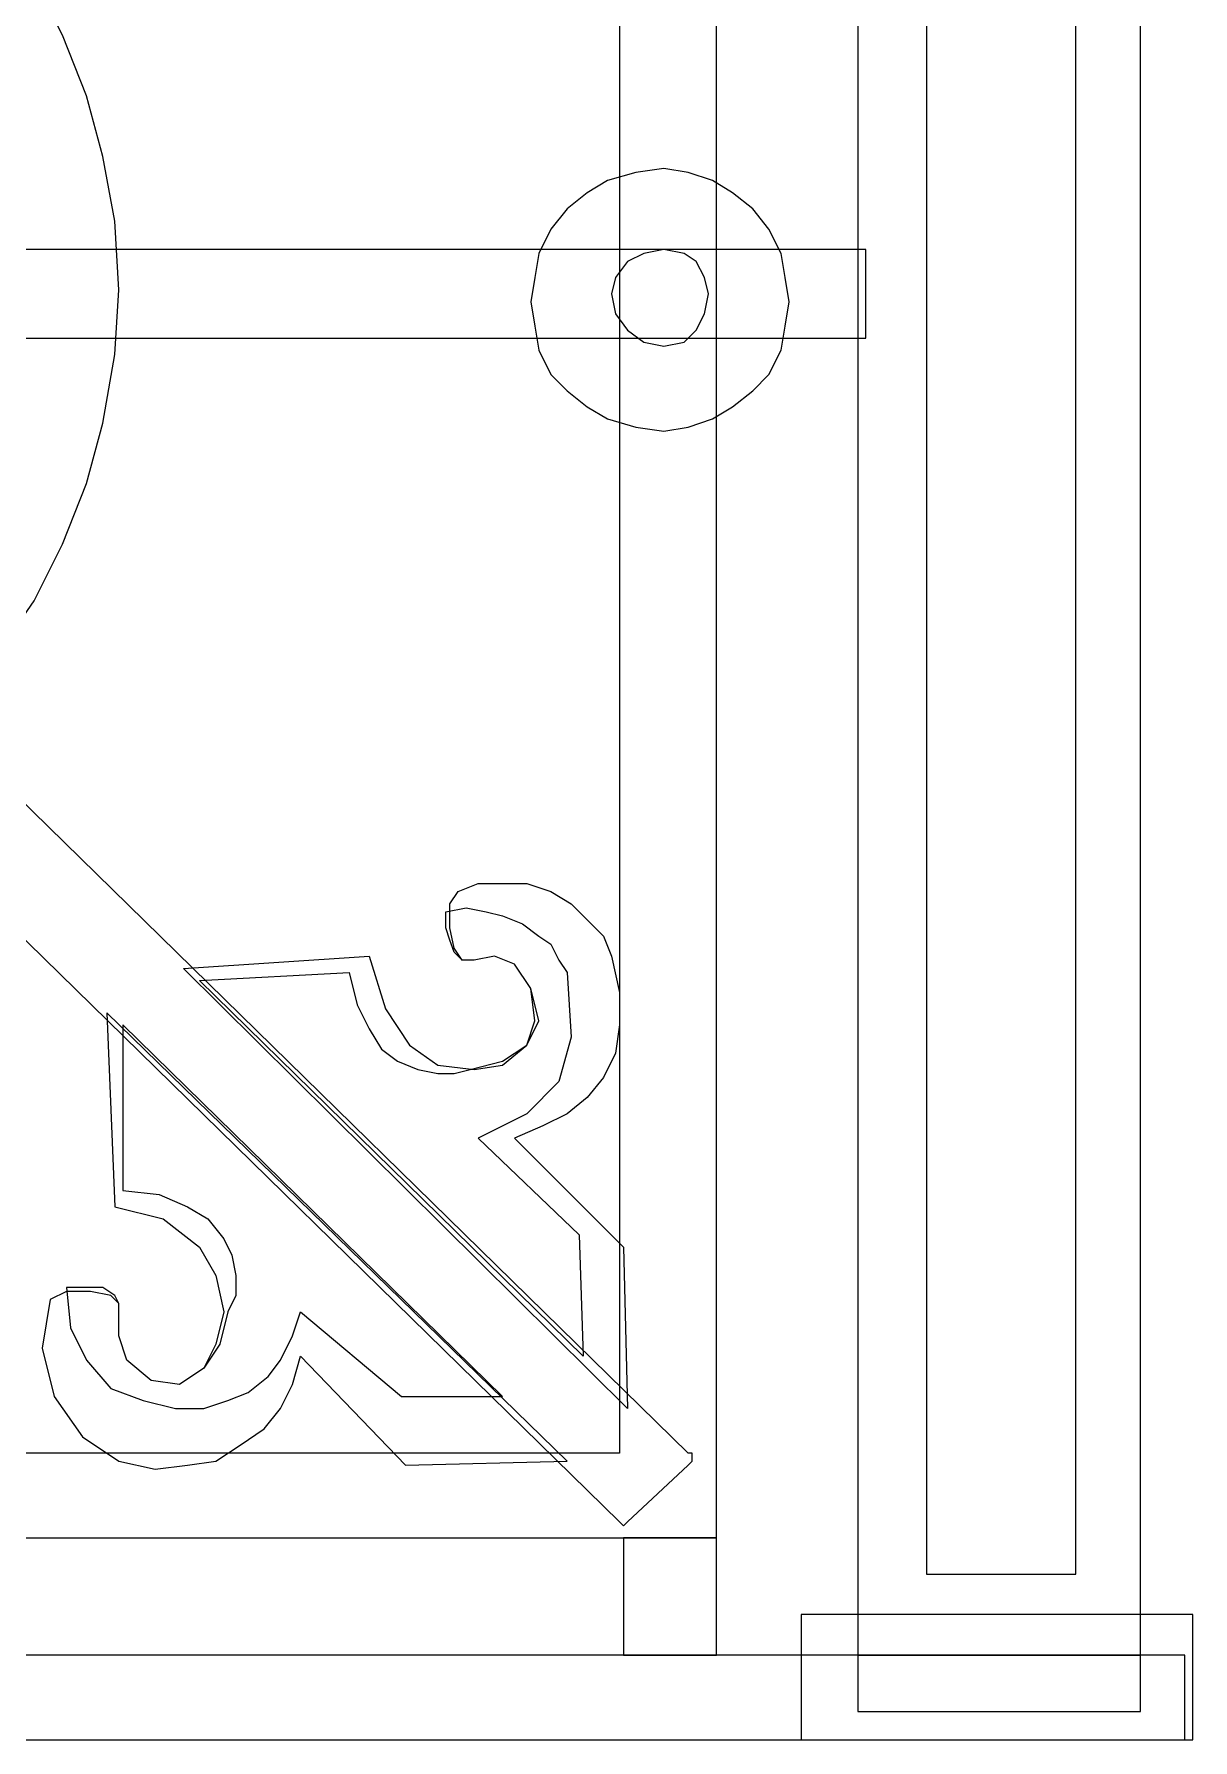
# Model space of a CAD drawing. Header units: centimetres. Extents: x -57 to 52, y -31 to 17.
# Drawn here: x 33.56 to 52.45, y -30.92 to -3.14 of the extents above; entities that cross this region are included whole.
import ezdxf

# ---------------------------------------------------------------- set-up
doc = ezdxf.new("R2010")
doc.units = ezdxf.units.CM
doc.header["$MEASUREMENT"] = 0
doc.layers.add('layer 1', color=7, linetype='Continuous')

msp = doc.modelspace()

# ---------------------------------------------------------------- linework, layer by layer
at = {"layer": 'layer 1', "color": 29}
for points, knots in [([(46.98593, 14.93916), (46.98593, 14.93916), (51.59167, 14.93916), (51.59167, 14.93916), (51.59167, 14.93916), (51.59167, 14.93916), (51.59167, -29.53912), (51.59167, -29.53912), (51.59167, -29.53912), (51.59167, -29.53912), (46.98593, -29.53912), (46.98593, -29.53912), (46.98593, -29.53912), (46.98593, -29.53912), (46.98593, 14.93916), (46.98593, 14.93916)], [0, 0, 0, 0, 0.25, 0.25, 0.25, 0.25, 0.5, 0.5, 0.5, 0.5, 0.75, 0.75, 0.75, 0.75, 1, 1, 1, 1]), ([(2.96823, 12.10992), (2.96823, 12.10992), (3.82358, 13.03106), (3.82358, 13.03106), (3.82358, 13.03106), (3.82358, 13.03106), (3.88938, 13.09686), (3.88938, 13.09686), (3.88938, 13.09686), (3.88938, 13.09686), (3.95517, 13.09686), (3.95517, 13.09686), (3.95517, 13.09686), (3.95517, 13.09686), (4.02097, 13.09686), (4.02097, 13.09686), (4.02097, 13.09686), (4.02097, 13.09686), (4.08677, 13.03106), (4.08677, 13.03106), (4.08677, 13.03106), (4.08677, 13.03106), (44.22249, -26.24931), (44.22249, -26.24931), (44.22249, -26.24931), (44.22249, -26.24931), (44.28828, -26.24931), (44.28828, -26.24931), (44.28828, -26.24931), (44.28828, -26.24931), (44.28828, -26.3151), (44.28828, -26.3151), (44.28828, -26.3151), (44.28828, -26.3151), (44.28828, -26.3809), (44.28828, -26.3809), (44.28828, -26.3809), (44.28828, -26.3809), (44.22249, -26.4467), (44.22249, -26.4467), (44.22249, -26.4467), (44.22249, -26.4467), (43.23554, -27.36784), (43.23554, -27.36784), (43.23554, -27.36784), (43.23554, -27.36784), (43.16975, -27.43364), (43.16975, -27.43364), (43.16975, -27.43364), (43.16975, -27.43364), (43.16975, -27.43364), (43.16975, -27.43364), (43.16975, -27.43364), (43.16975, -27.43364), (43.16975, -27.43364), (43.16975, -27.43364), (43.16975, -27.43364), (43.16975, -27.43364), (43.10395, -27.36784), (43.10395, -27.36784), (43.10395, -27.36784), (43.10395, -27.36784), (2.96823, 11.91253), (2.96823, 11.91253), (2.96823, 11.91253), (2.96823, 11.91253), (2.90243, 11.91253), (2.90243, 11.91253), (2.90243, 11.91253), (2.90243, 11.91253), (2.90243, 11.97832), (2.90243, 11.97832), (2.90243, 11.97832), (2.90243, 11.97832), (2.90243, 12.04412), (2.90243, 12.04412), (2.90243, 12.04412), (2.90243, 12.04412), (2.96823, 12.10992), (2.96823, 12.10992)], [0, 0, 0, 0, 0.05, 0.05, 0.05, 0.05, 0.1, 0.1, 0.1, 0.1, 0.15, 0.15, 0.15, 0.15, 0.2, 0.2, 0.2, 0.2, 0.25, 0.25, 0.25, 0.25, 0.3, 0.3, 0.3, 0.3, 0.35, 0.35, 0.35, 0.35, 0.4, 0.4, 0.4, 0.4, 0.45, 0.45, 0.45, 0.45, 0.5, 0.5, 0.5, 0.5, 0.55, 0.55, 0.55, 0.55, 0.6, 0.6, 0.6, 0.6, 0.65, 0.65, 0.65, 0.65, 0.7, 0.7, 0.7, 0.7, 0.75, 0.75, 0.75, 0.75, 0.8, 0.8, 0.8, 0.8, 0.85, 0.85, 0.85, 0.85, 0.9, 0.9, 0.9, 0.9, 0.95, 0.95, 0.95, 0.95, 1, 1, 1, 1]), ([(44.22249, 12.10992), (44.22249, 12.10992), (43.23554, 13.03106), (43.23554, 13.03106), (43.23554, 13.03106), (43.23554, 13.03106), (43.16975, 13.09686), (43.16975, 13.09686), (43.16975, 13.09686), (43.16975, 13.09686), (43.16975, 13.09686), (43.16975, 13.09686), (43.16975, 13.09686), (43.16975, 13.09686), (43.16975, 13.09686), (43.16975, 13.09686), (43.16975, 13.09686), (43.16975, 13.09686), (43.10395, 13.03106), (43.10395, 13.03106), (43.10395, 13.03106), (43.10395, 13.03106), (2.96823, -26.24931), (2.96823, -26.24931), (2.96823, -26.24931), (2.96823, -26.24931), (2.90243, -26.24931), (2.90243, -26.24931), (2.90243, -26.24931), (2.90243, -26.24931), (2.90243, -26.3151), (2.90243, -26.3151), (2.90243, -26.3151), (2.90243, -26.3151), (2.90243, -26.3809), (2.90243, -26.3809), (2.90243, -26.3809), (2.90243, -26.3809), (2.96823, -26.4467), (2.96823, -26.4467), (2.96823, -26.4467), (2.96823, -26.4467), (3.82358, -27.36784), (3.82358, -27.36784), (3.82358, -27.36784), (3.82358, -27.36784), (3.88938, -27.43364), (3.88938, -27.43364), (3.88938, -27.43364), (3.88938, -27.43364), (3.95517, -27.43364), (3.95517, -27.43364), (3.95517, -27.43364), (3.95517, -27.43364), (4.02097, -27.43364), (4.02097, -27.43364), (4.02097, -27.43364), (4.02097, -27.43364), (4.08677, -27.36784), (4.08677, -27.36784), (4.08677, -27.36784), (4.08677, -27.36784), (44.22249, 11.91253), (44.22249, 11.91253), (44.22249, 11.91253), (44.22249, 11.91253), (44.28828, 11.91253), (44.28828, 11.91253), (44.28828, 11.91253), (44.28828, 11.91253), (44.28828, 11.97832), (44.28828, 11.97832), (44.28828, 11.97832), (44.28828, 11.97832), (44.28828, 12.04412), (44.28828, 12.04412), (44.28828, 12.04412), (44.28828, 12.04412), (44.22249, 12.10992), (44.22249, 12.10992)], [0, 0, 0, 0, 0.05, 0.05, 0.05, 0.05, 0.1, 0.1, 0.1, 0.1, 0.15, 0.15, 0.15, 0.15, 0.2, 0.2, 0.2, 0.2, 0.25, 0.25, 0.25, 0.25, 0.3, 0.3, 0.3, 0.3, 0.35, 0.35, 0.35, 0.35, 0.4, 0.4, 0.4, 0.4, 0.45, 0.45, 0.45, 0.45, 0.5, 0.5, 0.5, 0.5, 0.55, 0.55, 0.55, 0.55, 0.6, 0.6, 0.6, 0.6, 0.65, 0.65, 0.65, 0.65, 0.7, 0.7, 0.7, 0.7, 0.75, 0.75, 0.75, 0.75, 0.8, 0.8, 0.8, 0.8, 0.85, 0.85, 0.85, 0.85, 0.9, 0.9, 0.9, 0.9, 0.95, 0.95, 0.95, 0.95, 1, 1, 1, 1]), ([(23.62826, 13.09686), (23.62826, 13.09686), (44.68306, 13.09686), (44.68306, 13.09686), (44.68306, 13.09686), (44.68306, 13.09686), (44.68306, -27.63103), (44.68306, -27.63103), (44.68306, -27.63103), (44.68306, -27.63103), (23.62826, -27.63103), (23.62826, -27.63103), (23.62826, -27.63103), (23.62826, -27.63103), (23.62826, -26.24931), (23.62826, -26.24931), (23.62826, -26.24931), (23.62826, -26.24931), (43.10395, -26.24931), (43.10395, -26.24931), (43.10395, -26.24931), (43.10395, -26.24931), (43.10395, 11.71514), (43.10395, 11.71514), (43.10395, 11.71514), (43.10395, 11.71514), (23.62826, 11.71514), (23.62826, 11.71514), (23.62826, 11.71514), (23.62826, 11.71514), (23.62826, 13.09686), (23.62826, 13.09686)], [0, 0, 0, 0, 0.125, 0.125, 0.125, 0.125, 0.25, 0.25, 0.25, 0.25, 0.375, 0.375, 0.375, 0.375, 0.5, 0.5, 0.5, 0.5, 0.625, 0.625, 0.625, 0.625, 0.75, 0.75, 0.75, 0.75, 0.875, 0.875, 0.875, 0.875, 1, 1, 1, 1]), ([(23.62826, 3.35901), (23.62826, 3.35901), (24.74679, 3.29322), (24.74679, 3.29322), (24.74679, 3.29322), (24.74679, 3.29322), (25.86533, 3.16162), (25.86533, 3.16162), (25.86533, 3.16162), (25.86533, 3.16162), (26.98387, 2.89844), (26.98387, 2.89844), (26.98387, 2.89844), (26.98387, 2.89844), (28.03661, 2.50366), (28.03661, 2.50366), (28.03661, 2.50366), (28.03661, 2.50366), (29.02355, 2.10888), (29.02355, 2.10888), (29.02355, 2.10888), (29.02355, 2.10888), (29.9447, 1.51672), (29.9447, 1.51672), (29.9447, 1.51672), (29.9447, 1.51672), (30.80005, 0.92455), (30.80005, 0.92455), (30.80005, 0.92455), (30.80005, 0.92455), (31.5896, 0.26659), (31.5896, 0.26659), (31.5896, 0.26659), (31.5896, 0.26659), (32.31336, -0.52297), (32.31336, -0.52297), (32.31336, -0.52297), (32.31336, -0.52297), (32.97133, -1.31252), (32.97133, -1.31252), (32.97133, -1.31252), (32.97133, -1.31252), (33.56349, -2.23367), (33.56349, -2.23367), (33.56349, -2.23367), (33.56349, -2.23367), (34.02407, -3.15482), (34.02407, -3.15482), (34.02407, -3.15482), (34.02407, -3.15482), (34.41884, -4.14176), (34.41884, -4.14176), (34.41884, -4.14176), (34.41884, -4.14176), (34.68203, -5.12871), (34.68203, -5.12871), (34.68203, -5.12871), (34.68203, -5.12871), (34.87942, -6.18145), (34.87942, -6.18145), (34.87942, -6.18145), (34.87942, -6.18145), (34.94521, -7.29998), (34.94521, -7.29998), (34.94521, -7.29998), (34.94521, -7.29998), (34.87942, -8.35272), (34.87942, -8.35272), (34.87942, -8.35272), (34.87942, -8.35272), (34.68203, -9.47126), (34.68203, -9.47126), (34.68203, -9.47126), (34.68203, -9.47126), (34.41884, -10.4582), (34.41884, -10.4582), (34.41884, -10.4582), (34.41884, -10.4582), (34.02407, -11.44515), (34.02407, -11.44515), (34.02407, -11.44515), (34.02407, -11.44515), (33.56349, -12.36629), (33.56349, -12.36629), (33.56349, -12.36629), (33.56349, -12.36629), (32.97133, -13.22165), (32.97133, -13.22165), (32.97133, -13.22165), (32.97133, -13.22165), (32.31336, -14.077), (32.31336, -14.077), (32.31336, -14.077), (32.31336, -14.077), (31.5896, -14.80076), (31.5896, -14.80076), (31.5896, -14.80076), (31.5896, -14.80076), (30.80005, -15.52452), (30.80005, -15.52452), (30.80005, -15.52452), (30.80005, -15.52452), (29.9447, -16.11668), (29.9447, -16.11668), (29.9447, -16.11668), (29.9447, -16.11668), (29.02355, -16.64305), (29.02355, -16.64305), (29.02355, -16.64305), (29.02355, -16.64305), (28.03661, -17.10363), (28.03661, -17.10363), (28.03661, -17.10363), (28.03661, -17.10363), (26.98387, -17.4984), (26.98387, -17.4984), (26.98387, -17.4984), (26.98387, -17.4984), (25.86533, -17.76159), (25.86533, -17.76159), (25.86533, -17.76159), (25.86533, -17.76159), (24.74679, -17.89318), (24.74679, -17.89318), (24.74679, -17.89318), (24.74679, -17.89318), (23.62826, -17.95898), (23.62826, -17.95898), (23.62826, -17.95898), (23.62826, -17.95898), (23.62826, -16.44566), (23.62826, -16.44566), (23.62826, -16.44566), (23.62826, -16.44566), (25.60214, -16.24827), (25.60214, -16.24827), (25.60214, -16.24827), (25.60214, -16.24827), (27.37864, -15.7219), (27.37864, -15.7219), (27.37864, -15.7219), (27.37864, -15.7219), (29.02355, -14.86655), (29.02355, -14.86655), (29.02355, -14.86655), (29.02355, -14.86655), (30.47107, -13.74802), (30.47107, -13.74802), (30.47107, -13.74802), (30.47107, -13.74802), (31.7212, -12.43209), (31.7212, -12.43209), (31.7212, -12.43209), (31.7212, -12.43209), (32.57655, -10.85298), (32.57655, -10.85298), (32.57655, -10.85298), (32.57655, -10.85298), (33.16871, -9.14228), (33.16871, -9.14228), (33.16871, -9.14228), (33.16871, -9.14228), (33.3661, -7.29998), (33.3661, -7.29998), (33.3661, -7.29998), (33.3661, -7.29998), (33.16871, -5.45769), (33.16871, -5.45769), (33.16871, -5.45769), (33.16871, -5.45769), (32.57655, -3.68119), (32.57655, -3.68119), (32.57655, -3.68119), (32.57655, -3.68119), (31.7212, -2.16787), (31.7212, -2.16787), (31.7212, -2.16787), (31.7212, -2.16787), (30.47107, -0.78615), (30.47107, -0.78615), (30.47107, -0.78615), (30.47107, -0.78615), (29.02355, 0.39818), (29.02355, 0.39818), (29.02355, 0.39818), (29.02355, 0.39818), (27.37864, 1.25353), (27.37864, 1.25353), (27.37864, 1.25353), (27.37864, 1.25353), (25.60214, 1.7799), (25.60214, 1.7799), (25.60214, 1.7799), (25.60214, 1.7799), (23.62826, 1.97729), (23.62826, 1.97729), (23.62826, 1.97729), (23.62826, 1.97729), (23.62826, 3.35901), (23.62826, 3.35901)], [0, 0, 0, 0, 0.02, 0.02, 0.02, 0.02, 0.04, 0.04, 0.04, 0.04, 0.06, 0.06, 0.06, 0.06, 0.08, 0.08, 0.08, 0.08, 0.1, 0.1, 0.1, 0.1, 0.12, 0.12, 0.12, 0.12, 0.14, 0.14, 0.14, 0.14, 0.16, 0.16, 0.16, 0.16, 0.18, 0.18, 0.18, 0.18, 0.2, 0.2, 0.2, 0.2, 0.22, 0.22, 0.22, 0.22, 0.24, 0.24, 0.24, 0.24, 0.26, 0.26, 0.26, 0.26, 0.28, 0.28, 0.28, 0.28, 0.3, 0.3, 0.3, 0.3, 0.32, 0.32, 0.32, 0.32, 0.34, 0.34, 0.34, 0.34, 0.36, 0.36, 0.36, 0.36, 0.38, 0.38, 0.38, 0.38, 0.4, 0.4, 0.4, 0.4, 0.42, 0.42, 0.42, 0.42, 0.44, 0.44, 0.44, 0.44, 0.46, 0.46, 0.46, 0.46, 0.48, 0.48, 0.48, 0.48, 0.5, 0.5, 0.5, 0.5, 0.52, 0.52, 0.52, 0.52, 0.54, 0.54, 0.54, 0.54, 0.56, 0.56, 0.56, 0.56, 0.58, 0.58, 0.58, 0.58, 0.6, 0.6, 0.6, 0.6, 0.62, 0.62, 0.62, 0.62, 0.64, 0.64, 0.64, 0.64, 0.66, 0.66, 0.66, 0.66, 0.68, 0.68, 0.68, 0.68, 0.7, 0.7, 0.7, 0.7, 0.72, 0.72, 0.72, 0.72, 0.74, 0.74, 0.74, 0.74, 0.76, 0.76, 0.76, 0.76, 0.78, 0.78, 0.78, 0.78, 0.8, 0.8, 0.8, 0.8, 0.82, 0.82, 0.82, 0.82, 0.84, 0.84, 0.84, 0.84, 0.86, 0.86, 0.86, 0.86, 0.88, 0.88, 0.88, 0.88, 0.9, 0.9, 0.9, 0.9, 0.92, 0.92, 0.92, 0.92, 0.94, 0.94, 0.94, 0.94, 0.96, 0.96, 0.96, 0.96, 0.98, 0.98, 0.98, 0.98, 1, 1, 1, 1]), ([(43.82771, -5.32609), (43.82771, -5.32609), (44.22249, -5.39189), (44.22249, -5.39189), (44.22249, -5.39189), (44.22249, -5.39189), (44.61726, -5.52348), (44.61726, -5.52348), (44.61726, -5.52348), (44.61726, -5.52348), (44.94625, -5.72087), (44.94625, -5.72087), (44.94625, -5.72087), (44.94625, -5.72087), (45.27523, -5.98406), (45.27523, -5.98406), (45.27523, -5.98406), (45.27523, -5.98406), (45.53841, -6.31304), (45.53841, -6.31304), (45.53841, -6.31304), (45.53841, -6.31304), (45.7358, -6.70782), (45.7358, -6.70782), (45.7358, -6.70782), (45.7358, -6.70782), (45.8016, -7.10259), (45.8016, -7.10259), (45.8016, -7.10259), (45.8016, -7.10259), (45.86739, -7.49737), (45.86739, -7.49737), (45.86739, -7.49737), (45.86739, -7.49737), (45.8016, -7.89215), (45.8016, -7.89215), (45.8016, -7.89215), (45.8016, -7.89215), (45.7358, -8.28693), (45.7358, -8.28693), (45.7358, -8.28693), (45.7358, -8.28693), (45.53841, -8.6817), (45.53841, -8.6817), (45.53841, -8.6817), (45.53841, -8.6817), (45.27523, -8.94489), (45.27523, -8.94489), (45.27523, -8.94489), (45.27523, -8.94489), (44.94625, -9.20807), (44.94625, -9.20807), (44.94625, -9.20807), (44.94625, -9.20807), (44.61726, -9.40546), (44.61726, -9.40546), (44.61726, -9.40546), (44.61726, -9.40546), (44.22249, -9.53706), (44.22249, -9.53706), (44.22249, -9.53706), (44.22249, -9.53706), (43.82771, -9.60285), (43.82771, -9.60285), (43.82771, -9.60285), (43.82771, -9.60285), (43.36714, -9.53706), (43.36714, -9.53706), (43.36714, -9.53706), (43.36714, -9.53706), (42.90656, -9.40546), (42.90656, -9.40546), (42.90656, -9.40546), (42.90656, -9.40546), (42.57758, -9.20807), (42.57758, -9.20807), (42.57758, -9.20807), (42.57758, -9.20807), (42.2486, -8.94489), (42.2486, -8.94489), (42.2486, -8.94489), (42.2486, -8.94489), (41.98541, -8.6817), (41.98541, -8.6817), (41.98541, -8.6817), (41.98541, -8.6817), (41.78803, -8.28693), (41.78803, -8.28693), (41.78803, -8.28693), (41.78803, -8.28693), (41.72223, -7.89215), (41.72223, -7.89215), (41.72223, -7.89215), (41.72223, -7.89215), (41.65643, -7.49737), (41.65643, -7.49737), (41.65643, -7.49737), (41.65643, -7.49737), (41.72223, -7.10259), (41.72223, -7.10259), (41.72223, -7.10259), (41.72223, -7.10259), (41.78803, -6.70782), (41.78803, -6.70782), (41.78803, -6.70782), (41.78803, -6.70782), (41.98541, -6.31304), (41.98541, -6.31304), (41.98541, -6.31304), (41.98541, -6.31304), (42.2486, -5.98406), (42.2486, -5.98406), (42.2486, -5.98406), (42.2486, -5.98406), (42.57758, -5.72087), (42.57758, -5.72087), (42.57758, -5.72087), (42.57758, -5.72087), (42.90656, -5.52348), (42.90656, -5.52348), (42.90656, -5.52348), (42.90656, -5.52348), (43.36714, -5.39189), (43.36714, -5.39189), (43.36714, -5.39189), (43.36714, -5.39189), (43.82771, -5.32609), (43.82771, -5.32609)], [0, 0, 0, 0, 0.03125, 0.03125, 0.03125, 0.03125, 0.0625, 0.0625, 0.0625, 0.0625, 0.09375, 0.09375, 0.09375, 0.09375, 0.125, 0.125, 0.125, 0.125, 0.15625, 0.15625, 0.15625, 0.15625, 0.1875, 0.1875, 0.1875, 0.1875, 0.21875, 0.21875, 0.21875, 0.21875, 0.25, 0.25, 0.25, 0.25, 0.28125, 0.28125, 0.28125, 0.28125, 0.3125, 0.3125, 0.3125, 0.3125, 0.34375, 0.34375, 0.34375, 0.34375, 0.375, 0.375, 0.375, 0.375, 0.40625, 0.40625, 0.40625, 0.40625, 0.4375, 0.4375, 0.4375, 0.4375, 0.46875, 0.46875, 0.46875, 0.46875, 0.5, 0.5, 0.5, 0.5, 0.53125, 0.53125, 0.53125, 0.53125, 0.5625, 0.5625, 0.5625, 0.5625, 0.59375, 0.59375, 0.59375, 0.59375, 0.625, 0.625, 0.625, 0.625, 0.65625, 0.65625, 0.65625, 0.65625, 0.6875, 0.6875, 0.6875, 0.6875, 0.71875, 0.71875, 0.71875, 0.71875, 0.75, 0.75, 0.75, 0.75, 0.78125, 0.78125, 0.78125, 0.78125, 0.8125, 0.8125, 0.8125, 0.8125, 0.84375, 0.84375, 0.84375, 0.84375, 0.875, 0.875, 0.875, 0.875, 0.90625, 0.90625, 0.90625, 0.90625, 0.9375, 0.9375, 0.9375, 0.9375, 0.96875, 0.96875, 0.96875, 0.96875, 1, 1, 1, 1]), ([(32.24757, -6.64202), (32.24757, -6.64202), (47.11752, -6.64202), (47.11752, -6.64202), (47.11752, -6.64202), (47.11752, -6.64202), (47.11752, -8.08954), (47.11752, -8.08954), (47.11752, -8.08954), (47.11752, -8.08954), (32.24757, -8.08954), (32.24757, -8.08954), (32.24757, -8.08954), (32.24757, -8.08954), (32.24757, -6.64202), (32.24757, -6.64202)], [0, 0, 0, 0, 0.25, 0.25, 0.25, 0.25, 0.5, 0.5, 0.5, 0.5, 0.75, 0.75, 0.75, 0.75, 1, 1, 1, 1]), ([(43.23554, -25.52555), (43.23554, -25.52555), (43.16975, -22.8937), (43.16975, -22.8937), (43.16975, -22.8937), (43.16975, -22.8937), (41.39325, -21.1172), (41.39325, -21.1172), (41.39325, -21.1172), (41.39325, -21.1172), (41.85382, -20.91981), (41.85382, -20.91981), (41.85382, -20.91981), (41.85382, -20.91981), (42.2486, -20.72242), (42.2486, -20.72242), (42.2486, -20.72242), (42.2486, -20.72242), (42.57758, -20.45924), (42.57758, -20.45924), (42.57758, -20.45924), (42.57758, -20.45924), (42.84077, -20.13025), (42.84077, -20.13025), (42.84077, -20.13025), (42.84077, -20.13025), (43.03815, -19.73548), (43.03815, -19.73548), (43.03815, -19.73548), (43.03815, -19.73548), (43.10395, -19.2749), (43.10395, -19.2749), (43.10395, -19.2749), (43.10395, -19.2749), (43.10395, -18.74853), (43.10395, -18.74853), (43.10395, -18.74853), (43.10395, -18.74853), (42.97236, -18.15637), (42.97236, -18.15637), (42.97236, -18.15637), (42.97236, -18.15637), (42.84077, -17.82738), (42.84077, -17.82738), (42.84077, -17.82738), (42.84077, -17.82738), (42.57758, -17.5642), (42.57758, -17.5642), (42.57758, -17.5642), (42.57758, -17.5642), (42.3144, -17.30101), (42.3144, -17.30101), (42.3144, -17.30101), (42.3144, -17.30101), (41.98541, -17.10363), (41.98541, -17.10363), (41.98541, -17.10363), (41.98541, -17.10363), (41.59064, -16.97203), (41.59064, -16.97203), (41.59064, -16.97203), (41.59064, -16.97203), (41.19586, -16.97203), (41.19586, -16.97203), (41.19586, -16.97203), (41.19586, -16.97203), (40.80108, -16.97203), (40.80108, -16.97203), (40.80108, -16.97203), (40.80108, -16.97203), (40.4721, -17.10363), (40.4721, -17.10363), (40.4721, -17.10363), (40.4721, -17.10363), (40.34051, -17.30101), (40.34051, -17.30101), (40.34051, -17.30101), (40.34051, -17.30101), (40.34051, -17.69579), (40.34051, -17.69579), (40.34051, -17.69579), (40.34051, -17.69579), (40.4063, -18.02477), (40.4063, -18.02477), (40.4063, -18.02477), (40.4063, -18.02477), (40.5379, -18.22216), (40.5379, -18.22216), (40.5379, -18.22216), (40.5379, -18.22216), (40.73529, -18.22216), (40.73529, -18.22216), (40.73529, -18.22216), (40.73529, -18.22216), (41.06427, -18.15637), (41.06427, -18.15637), (41.06427, -18.15637), (41.06427, -18.15637), (41.39325, -18.28796), (41.39325, -18.28796), (41.39325, -18.28796), (41.39325, -18.28796), (41.65643, -18.68274), (41.65643, -18.68274), (41.65643, -18.68274), (41.65643, -18.68274), (41.72223, -19.20911), (41.72223, -19.20911), (41.72223, -19.20911), (41.72223, -19.20911), (41.59064, -19.60388), (41.59064, -19.60388), (41.59064, -19.60388), (41.59064, -19.60388), (41.19586, -19.93287), (41.19586, -19.93287), (41.19586, -19.93287), (41.19586, -19.93287), (40.73529, -19.99866), (40.73529, -19.99866), (40.73529, -19.99866), (40.73529, -19.99866), (40.14312, -19.93287), (40.14312, -19.93287), (40.14312, -19.93287), (40.14312, -19.93287), (39.68254, -19.60388), (39.68254, -19.60388), (39.68254, -19.60388), (39.68254, -19.60388), (39.28777, -19.01172), (39.28777, -19.01172), (39.28777, -19.01172), (39.28777, -19.01172), (39.02458, -18.15637), (39.02458, -18.15637), (39.02458, -18.15637), (39.02458, -18.15637), (35.99795, -18.35375), (35.99795, -18.35375), (35.99795, -18.35375), (35.99795, -18.35375), (43.23554, -25.52555), (43.23554, -25.52555)], [0, 0, 0, 0, 0.02777778, 0.02777778, 0.02777778, 0.02777778, 0.05555556, 0.05555556, 0.05555556, 0.05555556, 0.08333333, 0.08333333, 0.08333333, 0.08333333, 0.11111111, 0.11111111, 0.11111111, 0.11111111, 0.13888889, 0.13888889, 0.13888889, 0.13888889, 0.16666667, 0.16666667, 0.16666667, 0.16666667, 0.19444444, 0.19444444, 0.19444444, 0.19444444, 0.22222222, 0.22222222, 0.22222222, 0.22222222, 0.25, 0.25, 0.25, 0.25, 0.27777778, 0.27777778, 0.27777778, 0.27777778, 0.30555556, 0.30555556, 0.30555556, 0.30555556, 0.33333333, 0.33333333, 0.33333333, 0.33333333, 0.36111111, 0.36111111, 0.36111111, 0.36111111, 0.38888889, 0.38888889, 0.38888889, 0.38888889, 0.41666667, 0.41666667, 0.41666667, 0.41666667, 0.44444444, 0.44444444, 0.44444444, 0.44444444, 0.47222222, 0.47222222, 0.47222222, 0.47222222, 0.5, 0.5, 0.5, 0.5, 0.52777778, 0.52777778, 0.52777778, 0.52777778, 0.55555556, 0.55555556, 0.55555556, 0.55555556, 0.58333333, 0.58333333, 0.58333333, 0.58333333, 0.61111111, 0.61111111, 0.61111111, 0.61111111, 0.63888889, 0.63888889, 0.63888889, 0.63888889, 0.66666667, 0.66666667, 0.66666667, 0.66666667, 0.69444444, 0.69444444, 0.69444444, 0.69444444, 0.72222222, 0.72222222, 0.72222222, 0.72222222, 0.75, 0.75, 0.75, 0.75, 0.77777778, 0.77777778, 0.77777778, 0.77777778, 0.80555556, 0.80555556, 0.80555556, 0.80555556, 0.83333333, 0.83333333, 0.83333333, 0.83333333, 0.86111111, 0.86111111, 0.86111111, 0.86111111, 0.88888889, 0.88888889, 0.88888889, 0.88888889, 0.91666667, 0.91666667, 0.91666667, 0.91666667, 0.94444444, 0.94444444, 0.94444444, 0.94444444, 0.97222222, 0.97222222, 0.97222222, 0.97222222, 1, 1, 1, 1]), ([(42.2486, -26.3809), (42.2486, -26.3809), (39.61675, -26.4467), (39.61675, -26.4467), (39.61675, -26.4467), (39.61675, -26.4467), (37.90605, -24.6702), (37.90605, -24.6702), (37.90605, -24.6702), (37.90605, -24.6702), (37.77445, -25.13077), (37.77445, -25.13077), (37.77445, -25.13077), (37.77445, -25.13077), (37.57706, -25.52555), (37.57706, -25.52555), (37.57706, -25.52555), (37.57706, -25.52555), (37.31388, -25.85453), (37.31388, -25.85453), (37.31388, -25.85453), (37.31388, -25.85453), (36.9191, -26.11771), (36.9191, -26.11771), (36.9191, -26.11771), (36.9191, -26.11771), (36.52432, -26.3809), (36.52432, -26.3809), (36.52432, -26.3809), (36.52432, -26.3809), (36.06375, -26.4467), (36.06375, -26.4467), (36.06375, -26.4467), (36.06375, -26.4467), (35.53738, -26.51249), (35.53738, -26.51249), (35.53738, -26.51249), (35.53738, -26.51249), (34.94521, -26.3809), (34.94521, -26.3809), (34.94521, -26.3809), (34.94521, -26.3809), (34.35305, -25.98612), (34.35305, -25.98612), (34.35305, -25.98612), (34.35305, -25.98612), (33.89247, -25.32816), (33.89247, -25.32816), (33.89247, -25.32816), (33.89247, -25.32816), (33.69508, -24.5386), (33.69508, -24.5386), (33.69508, -24.5386), (33.69508, -24.5386), (33.82668, -23.74905), (33.82668, -23.74905), (33.82668, -23.74905), (33.82668, -23.74905), (34.08986, -23.61746), (34.08986, -23.61746), (34.08986, -23.61746), (34.08986, -23.61746), (34.48464, -23.61746), (34.48464, -23.61746), (34.48464, -23.61746), (34.48464, -23.61746), (34.81362, -23.68325), (34.81362, -23.68325), (34.81362, -23.68325), (34.81362, -23.68325), (34.94521, -23.81484), (34.94521, -23.81484), (34.94521, -23.81484), (34.94521, -23.81484), (34.94521, -24.01223), (34.94521, -24.01223), (34.94521, -24.01223), (34.94521, -24.01223), (34.94521, -24.34121), (34.94521, -24.34121), (34.94521, -24.34121), (34.94521, -24.34121), (35.07681, -24.73599), (35.07681, -24.73599), (35.07681, -24.73599), (35.07681, -24.73599), (35.47158, -25.06497), (35.47158, -25.06497), (35.47158, -25.06497), (35.47158, -25.06497), (35.93216, -25.13077), (35.93216, -25.13077), (35.93216, -25.13077), (35.93216, -25.13077), (36.32694, -24.86759), (36.32694, -24.86759), (36.32694, -24.86759), (36.32694, -24.86759), (36.52432, -24.47281), (36.52432, -24.47281), (36.52432, -24.47281), (36.52432, -24.47281), (36.65592, -23.94644), (36.65592, -23.94644), (36.65592, -23.94644), (36.65592, -23.94644), (36.52432, -23.35427), (36.52432, -23.35427), (36.52432, -23.35427), (36.52432, -23.35427), (36.26114, -22.8937), (36.26114, -22.8937), (36.26114, -22.8937), (36.26114, -22.8937), (35.66897, -22.43312), (35.66897, -22.43312), (35.66897, -22.43312), (35.66897, -22.43312), (34.87942, -22.23573), (34.87942, -22.23573), (34.87942, -22.23573), (34.87942, -22.23573), (34.74782, -19.07751), (34.74782, -19.07751), (34.74782, -19.07751), (34.74782, -19.07751), (42.2486, -26.3809), (42.2486, -26.3809)], [0, 0, 0, 0, 0.03125, 0.03125, 0.03125, 0.03125, 0.0625, 0.0625, 0.0625, 0.0625, 0.09375, 0.09375, 0.09375, 0.09375, 0.125, 0.125, 0.125, 0.125, 0.15625, 0.15625, 0.15625, 0.15625, 0.1875, 0.1875, 0.1875, 0.1875, 0.21875, 0.21875, 0.21875, 0.21875, 0.25, 0.25, 0.25, 0.25, 0.28125, 0.28125, 0.28125, 0.28125, 0.3125, 0.3125, 0.3125, 0.3125, 0.34375, 0.34375, 0.34375, 0.34375, 0.375, 0.375, 0.375, 0.375, 0.40625, 0.40625, 0.40625, 0.40625, 0.4375, 0.4375, 0.4375, 0.4375, 0.46875, 0.46875, 0.46875, 0.46875, 0.5, 0.5, 0.5, 0.5, 0.53125, 0.53125, 0.53125, 0.53125, 0.5625, 0.5625, 0.5625, 0.5625, 0.59375, 0.59375, 0.59375, 0.59375, 0.625, 0.625, 0.625, 0.625, 0.65625, 0.65625, 0.65625, 0.65625, 0.6875, 0.6875, 0.6875, 0.6875, 0.71875, 0.71875, 0.71875, 0.71875, 0.75, 0.75, 0.75, 0.75, 0.78125, 0.78125, 0.78125, 0.78125, 0.8125, 0.8125, 0.8125, 0.8125, 0.84375, 0.84375, 0.84375, 0.84375, 0.875, 0.875, 0.875, 0.875, 0.90625, 0.90625, 0.90625, 0.90625, 0.9375, 0.9375, 0.9375, 0.9375, 0.96875, 0.96875, 0.96875, 0.96875, 1, 1, 1, 1]), ([(43.16975, -27.63103), (43.16975, -27.63103), (44.68306, -27.63103), (44.68306, -27.63103), (44.68306, -27.63103), (44.68306, -27.63103), (44.68306, -29.53912), (44.68306, -29.53912), (44.68306, -29.53912), (44.68306, -29.53912), (43.16975, -29.53912), (43.16975, -29.53912), (43.16975, -29.53912), (43.16975, -29.53912), (43.16975, -27.63103), (43.16975, -27.63103)], [0, 0, 0, 0, 0.25, 0.25, 0.25, 0.25, 0.5, 0.5, 0.5, 0.5, 0.75, 0.75, 0.75, 0.75, 1, 1, 1, 1]), ([(-56.97217, -29.53912), (-56.97217, -29.53912), (52.31543, -29.53912), (52.31543, -29.53912), (52.31543, -29.53912), (52.31543, -29.53912), (52.31543, -30.92084), (52.31543, -30.92084), (52.31543, -30.92084), (52.31543, -30.92084), (-56.97217, -30.92084), (-56.97217, -30.92084), (-56.97217, -30.92084), (-56.97217, -30.92084), (-56.97217, -29.53912), (-56.97217, -29.53912)], [0, 0, 0, 0, 0.25, 0.25, 0.25, 0.25, 0.5, 0.5, 0.5, 0.5, 0.75, 0.75, 0.75, 0.75, 1, 1, 1, 1])]:
    msp.add_open_spline(points, degree=3, knots=knots, dxfattribs=at)
at = {"layer": 'layer 1', "color": 44}
for points, knots in [([(48.10447, 13.09686), (48.10447, 13.09686), (50.53893, 13.09686), (50.53893, 13.09686), (50.53893, 13.09686), (50.53893, 13.09686), (50.53893, -28.22319), (50.53893, -28.22319), (50.53893, -28.22319), (50.53893, -28.22319), (48.10447, -28.22319), (48.10447, -28.22319), (48.10447, -28.22319), (48.10447, -28.22319), (48.10447, 13.09686), (48.10447, 13.09686)], [0, 0, 0, 0, 0.25, 0.25, 0.25, 0.25, 0.5, 0.5, 0.5, 0.5, 0.75, 0.75, 0.75, 0.75, 1, 1, 1, 1]), ([(43.82771, -6.64202), (43.82771, -6.64202), (44.15669, -6.70782), (44.15669, -6.70782), (44.15669, -6.70782), (44.15669, -6.70782), (44.35408, -6.83941), (44.35408, -6.83941), (44.35408, -6.83941), (44.35408, -6.83941), (44.48567, -7.10259), (44.48567, -7.10259), (44.48567, -7.10259), (44.48567, -7.10259), (44.55147, -7.36578), (44.55147, -7.36578), (44.55147, -7.36578), (44.55147, -7.36578), (44.48567, -7.69476), (44.48567, -7.69476), (44.48567, -7.69476), (44.48567, -7.69476), (44.35408, -7.95795), (44.35408, -7.95795), (44.35408, -7.95795), (44.35408, -7.95795), (44.15669, -8.15533), (44.15669, -8.15533), (44.15669, -8.15533), (44.15669, -8.15533), (43.82771, -8.22113), (43.82771, -8.22113), (43.82771, -8.22113), (43.82771, -8.22113), (43.49873, -8.15533), (43.49873, -8.15533), (43.49873, -8.15533), (43.49873, -8.15533), (43.23554, -7.95795), (43.23554, -7.95795), (43.23554, -7.95795), (43.23554, -7.95795), (43.03815, -7.69476), (43.03815, -7.69476), (43.03815, -7.69476), (43.03815, -7.69476), (42.97236, -7.36578), (42.97236, -7.36578), (42.97236, -7.36578), (42.97236, -7.36578), (43.03815, -7.10259), (43.03815, -7.10259), (43.03815, -7.10259), (43.03815, -7.10259), (43.23554, -6.83941), (43.23554, -6.83941), (43.23554, -6.83941), (43.23554, -6.83941), (43.49873, -6.70782), (43.49873, -6.70782), (43.49873, -6.70782), (43.49873, -6.70782), (43.82771, -6.64202), (43.82771, -6.64202)], [0, 0, 0, 0, 0.0625, 0.0625, 0.0625, 0.0625, 0.125, 0.125, 0.125, 0.125, 0.1875, 0.1875, 0.1875, 0.1875, 0.25, 0.25, 0.25, 0.25, 0.3125, 0.3125, 0.3125, 0.3125, 0.375, 0.375, 0.375, 0.375, 0.4375, 0.4375, 0.4375, 0.4375, 0.5, 0.5, 0.5, 0.5, 0.5625, 0.5625, 0.5625, 0.5625, 0.625, 0.625, 0.625, 0.625, 0.6875, 0.6875, 0.6875, 0.6875, 0.75, 0.75, 0.75, 0.75, 0.8125, 0.8125, 0.8125, 0.8125, 0.875, 0.875, 0.875, 0.875, 0.9375, 0.9375, 0.9375, 0.9375, 1, 1, 1, 1]), ([(42.51178, -24.6702), (42.51178, -24.6702), (42.44599, -22.69631), (42.44599, -22.69631), (42.44599, -22.69631), (42.44599, -22.69631), (40.80108, -21.1172), (40.80108, -21.1172), (40.80108, -21.1172), (40.80108, -21.1172), (41.59064, -20.72242), (41.59064, -20.72242), (41.59064, -20.72242), (41.59064, -20.72242), (42.11701, -20.19605), (42.11701, -20.19605), (42.11701, -20.19605), (42.11701, -20.19605), (42.3144, -19.47229), (42.3144, -19.47229), (42.3144, -19.47229), (42.3144, -19.47229), (42.2486, -18.41955), (42.2486, -18.41955), (42.2486, -18.41955), (42.2486, -18.41955), (42.11701, -18.22216), (42.11701, -18.22216), (42.11701, -18.22216), (42.11701, -18.22216), (41.98541, -17.95898), (41.98541, -17.95898), (41.98541, -17.95898), (41.98541, -17.95898), (41.78803, -17.82738), (41.78803, -17.82738), (41.78803, -17.82738), (41.78803, -17.82738), (41.52484, -17.63), (41.52484, -17.63), (41.52484, -17.63), (41.52484, -17.63), (41.19586, -17.4984), (41.19586, -17.4984), (41.19586, -17.4984), (41.19586, -17.4984), (40.93267, -17.43261), (40.93267, -17.43261), (40.93267, -17.43261), (40.93267, -17.43261), (40.60369, -17.36681), (40.60369, -17.36681), (40.60369, -17.36681), (40.60369, -17.36681), (40.27471, -17.43261), (40.27471, -17.43261), (40.27471, -17.43261), (40.27471, -17.43261), (40.27471, -17.69579), (40.27471, -17.69579), (40.27471, -17.69579), (40.27471, -17.69579), (40.34051, -17.89318), (40.34051, -17.89318), (40.34051, -17.89318), (40.34051, -17.89318), (40.4063, -18.09057), (40.4063, -18.09057), (40.4063, -18.09057), (40.4063, -18.09057), (40.5379, -18.22216), (40.5379, -18.22216), (40.5379, -18.22216), (40.5379, -18.22216), (40.73529, -18.22216), (40.73529, -18.22216), (40.73529, -18.22216), (40.73529, -18.22216), (41.06427, -18.15637), (41.06427, -18.15637), (41.06427, -18.15637), (41.06427, -18.15637), (41.39325, -18.28796), (41.39325, -18.28796), (41.39325, -18.28796), (41.39325, -18.28796), (41.65643, -18.68274), (41.65643, -18.68274), (41.65643, -18.68274), (41.65643, -18.68274), (41.78803, -19.20911), (41.78803, -19.20911), (41.78803, -19.20911), (41.78803, -19.20911), (41.59064, -19.60388), (41.59064, -19.60388), (41.59064, -19.60388), (41.59064, -19.60388), (41.19586, -19.86707), (41.19586, -19.86707), (41.19586, -19.86707), (41.19586, -19.86707), (40.66949, -19.99866), (40.66949, -19.99866), (40.66949, -19.99866), (40.66949, -19.99866), (40.4063, -20.06446), (40.4063, -20.06446), (40.4063, -20.06446), (40.4063, -20.06446), (40.14312, -20.06446), (40.14312, -20.06446), (40.14312, -20.06446), (40.14312, -20.06446), (39.81414, -19.99866), (39.81414, -19.99866), (39.81414, -19.99866), (39.81414, -19.99866), (39.48516, -19.86707), (39.48516, -19.86707), (39.48516, -19.86707), (39.48516, -19.86707), (39.22197, -19.66968), (39.22197, -19.66968), (39.22197, -19.66968), (39.22197, -19.66968), (39.02458, -19.3407), (39.02458, -19.3407), (39.02458, -19.3407), (39.02458, -19.3407), (38.82719, -18.94592), (38.82719, -18.94592), (38.82719, -18.94592), (38.82719, -18.94592), (38.6956, -18.41955), (38.6956, -18.41955), (38.6956, -18.41955), (38.6956, -18.41955), (36.26114, -18.55114), (36.26114, -18.55114), (36.26114, -18.55114), (36.26114, -18.55114), (42.51178, -24.6702), (42.51178, -24.6702)], [0, 0, 0, 0, 0.02777778, 0.02777778, 0.02777778, 0.02777778, 0.05555556, 0.05555556, 0.05555556, 0.05555556, 0.08333333, 0.08333333, 0.08333333, 0.08333333, 0.11111111, 0.11111111, 0.11111111, 0.11111111, 0.13888889, 0.13888889, 0.13888889, 0.13888889, 0.16666667, 0.16666667, 0.16666667, 0.16666667, 0.19444444, 0.19444444, 0.19444444, 0.19444444, 0.22222222, 0.22222222, 0.22222222, 0.22222222, 0.25, 0.25, 0.25, 0.25, 0.27777778, 0.27777778, 0.27777778, 0.27777778, 0.30555556, 0.30555556, 0.30555556, 0.30555556, 0.33333333, 0.33333333, 0.33333333, 0.33333333, 0.36111111, 0.36111111, 0.36111111, 0.36111111, 0.38888889, 0.38888889, 0.38888889, 0.38888889, 0.41666667, 0.41666667, 0.41666667, 0.41666667, 0.44444444, 0.44444444, 0.44444444, 0.44444444, 0.47222222, 0.47222222, 0.47222222, 0.47222222, 0.5, 0.5, 0.5, 0.5, 0.52777778, 0.52777778, 0.52777778, 0.52777778, 0.55555556, 0.55555556, 0.55555556, 0.55555556, 0.58333333, 0.58333333, 0.58333333, 0.58333333, 0.61111111, 0.61111111, 0.61111111, 0.61111111, 0.63888889, 0.63888889, 0.63888889, 0.63888889, 0.66666667, 0.66666667, 0.66666667, 0.66666667, 0.69444444, 0.69444444, 0.69444444, 0.69444444, 0.72222222, 0.72222222, 0.72222222, 0.72222222, 0.75, 0.75, 0.75, 0.75, 0.77777778, 0.77777778, 0.77777778, 0.77777778, 0.80555556, 0.80555556, 0.80555556, 0.80555556, 0.83333333, 0.83333333, 0.83333333, 0.83333333, 0.86111111, 0.86111111, 0.86111111, 0.86111111, 0.88888889, 0.88888889, 0.88888889, 0.88888889, 0.91666667, 0.91666667, 0.91666667, 0.91666667, 0.94444444, 0.94444444, 0.94444444, 0.94444444, 0.97222222, 0.97222222, 0.97222222, 0.97222222, 1, 1, 1, 1]), ([(41.19586, -25.32816), (41.19586, -25.32816), (39.55095, -25.32816), (39.55095, -25.32816), (39.55095, -25.32816), (39.55095, -25.32816), (37.90605, -23.94644), (37.90605, -23.94644), (37.90605, -23.94644), (37.90605, -23.94644), (37.77445, -24.34121), (37.77445, -24.34121), (37.77445, -24.34121), (37.77445, -24.34121), (37.57706, -24.73599), (37.57706, -24.73599), (37.57706, -24.73599), (37.57706, -24.73599), (37.37968, -24.99918), (37.37968, -24.99918), (37.37968, -24.99918), (37.37968, -24.99918), (37.05069, -25.26236), (37.05069, -25.26236), (37.05069, -25.26236), (37.05069, -25.26236), (36.72171, -25.39396), (36.72171, -25.39396), (36.72171, -25.39396), (36.72171, -25.39396), (36.32694, -25.52555), (36.32694, -25.52555), (36.32694, -25.52555), (36.32694, -25.52555), (35.86636, -25.52555), (35.86636, -25.52555), (35.86636, -25.52555), (35.86636, -25.52555), (35.33999, -25.39396), (35.33999, -25.39396), (35.33999, -25.39396), (35.33999, -25.39396), (34.81362, -25.19657), (34.81362, -25.19657), (34.81362, -25.19657), (34.81362, -25.19657), (34.41884, -24.73599), (34.41884, -24.73599), (34.41884, -24.73599), (34.41884, -24.73599), (34.15566, -24.20962), (34.15566, -24.20962), (34.15566, -24.20962), (34.15566, -24.20962), (34.08986, -23.55166), (34.08986, -23.55166), (34.08986, -23.55166), (34.08986, -23.55166), (34.41884, -23.55166), (34.41884, -23.55166), (34.41884, -23.55166), (34.41884, -23.55166), (34.68203, -23.55166), (34.68203, -23.55166), (34.68203, -23.55166), (34.68203, -23.55166), (34.87942, -23.68325), (34.87942, -23.68325), (34.87942, -23.68325), (34.87942, -23.68325), (34.94521, -23.81484), (34.94521, -23.81484), (34.94521, -23.81484), (34.94521, -23.81484), (34.94521, -24.01223), (34.94521, -24.01223), (34.94521, -24.01223), (34.94521, -24.01223), (34.94521, -24.34121), (34.94521, -24.34121), (34.94521, -24.34121), (34.94521, -24.34121), (35.07681, -24.73599), (35.07681, -24.73599), (35.07681, -24.73599), (35.07681, -24.73599), (35.47158, -25.06497), (35.47158, -25.06497), (35.47158, -25.06497), (35.47158, -25.06497), (35.93216, -25.13077), (35.93216, -25.13077), (35.93216, -25.13077), (35.93216, -25.13077), (36.32694, -24.86759), (36.32694, -24.86759), (36.32694, -24.86759), (36.32694, -24.86759), (36.59012, -24.47281), (36.59012, -24.47281), (36.59012, -24.47281), (36.59012, -24.47281), (36.72171, -23.94644), (36.72171, -23.94644), (36.72171, -23.94644), (36.72171, -23.94644), (36.85331, -23.68325), (36.85331, -23.68325), (36.85331, -23.68325), (36.85331, -23.68325), (36.85331, -23.35427), (36.85331, -23.35427), (36.85331, -23.35427), (36.85331, -23.35427), (36.78751, -23.02529), (36.78751, -23.02529), (36.78751, -23.02529), (36.78751, -23.02529), (36.65592, -22.7621), (36.65592, -22.7621), (36.65592, -22.7621), (36.65592, -22.7621), (36.39273, -22.43312), (36.39273, -22.43312), (36.39273, -22.43312), (36.39273, -22.43312), (36.06375, -22.23573), (36.06375, -22.23573), (36.06375, -22.23573), (36.06375, -22.23573), (35.60318, -22.03835), (35.60318, -22.03835), (35.60318, -22.03835), (35.60318, -22.03835), (35.01101, -21.97255), (35.01101, -21.97255), (35.01101, -21.97255), (35.01101, -21.97255), (35.01101, -19.2749), (35.01101, -19.2749), (35.01101, -19.2749), (35.01101, -19.2749), (41.19586, -25.32816), (41.19586, -25.32816)], [0, 0, 0, 0, 0.02777778, 0.02777778, 0.02777778, 0.02777778, 0.05555556, 0.05555556, 0.05555556, 0.05555556, 0.08333333, 0.08333333, 0.08333333, 0.08333333, 0.11111111, 0.11111111, 0.11111111, 0.11111111, 0.13888889, 0.13888889, 0.13888889, 0.13888889, 0.16666667, 0.16666667, 0.16666667, 0.16666667, 0.19444444, 0.19444444, 0.19444444, 0.19444444, 0.22222222, 0.22222222, 0.22222222, 0.22222222, 0.25, 0.25, 0.25, 0.25, 0.27777778, 0.27777778, 0.27777778, 0.27777778, 0.30555556, 0.30555556, 0.30555556, 0.30555556, 0.33333333, 0.33333333, 0.33333333, 0.33333333, 0.36111111, 0.36111111, 0.36111111, 0.36111111, 0.38888889, 0.38888889, 0.38888889, 0.38888889, 0.41666667, 0.41666667, 0.41666667, 0.41666667, 0.44444444, 0.44444444, 0.44444444, 0.44444444, 0.47222222, 0.47222222, 0.47222222, 0.47222222, 0.5, 0.5, 0.5, 0.5, 0.52777778, 0.52777778, 0.52777778, 0.52777778, 0.55555556, 0.55555556, 0.55555556, 0.55555556, 0.58333333, 0.58333333, 0.58333333, 0.58333333, 0.61111111, 0.61111111, 0.61111111, 0.61111111, 0.63888889, 0.63888889, 0.63888889, 0.63888889, 0.66666667, 0.66666667, 0.66666667, 0.66666667, 0.69444444, 0.69444444, 0.69444444, 0.69444444, 0.72222222, 0.72222222, 0.72222222, 0.72222222, 0.75, 0.75, 0.75, 0.75, 0.77777778, 0.77777778, 0.77777778, 0.77777778, 0.80555556, 0.80555556, 0.80555556, 0.80555556, 0.83333333, 0.83333333, 0.83333333, 0.83333333, 0.86111111, 0.86111111, 0.86111111, 0.86111111, 0.88888889, 0.88888889, 0.88888889, 0.88888889, 0.91666667, 0.91666667, 0.91666667, 0.91666667, 0.94444444, 0.94444444, 0.94444444, 0.94444444, 0.97222222, 0.97222222, 0.97222222, 0.97222222, 1, 1, 1, 1]), ([(46.06478, -28.88116), (46.06478, -28.88116), (52.44702, -28.88116), (52.44702, -28.88116), (52.44702, -28.88116), (52.44702, -28.88116), (52.44702, -30.92084), (52.44702, -30.92084), (52.44702, -30.92084), (52.44702, -30.92084), (46.06478, -30.92084), (46.06478, -30.92084), (46.06478, -30.92084), (46.06478, -30.92084), (46.06478, -28.88116), (46.06478, -28.88116)], [0, 0, 0, 0, 0.25, 0.25, 0.25, 0.25, 0.5, 0.5, 0.5, 0.5, 0.75, 0.75, 0.75, 0.75, 1, 1, 1, 1])]:
    msp.add_open_spline(points, degree=3, knots=knots, dxfattribs=at)
at = {"layer": 'layer 1', "color": 42}
msp.add_open_spline([(46.98593, -29.53912), (46.98593, -29.53912), (51.59167, -29.53912), (51.59167, -29.53912), (51.59167, -29.53912), (51.59167, -29.53912), (51.59167, -30.46027), (51.59167, -30.46027), (51.59167, -30.46027), (51.59167, -30.46027), (46.98593, -30.46027), (46.98593, -30.46027), (46.98593, -30.46027), (46.98593, -30.46027), (46.98593, -29.53912), (46.98593, -29.53912)], degree=3, knots=[0, 0, 0, 0, 0.25, 0.25, 0.25, 0.25, 0.5, 0.5, 0.5, 0.5, 0.75, 0.75, 0.75, 0.75, 1, 1, 1, 1], dxfattribs=at)

doc.saveas('drawing.dxf')
